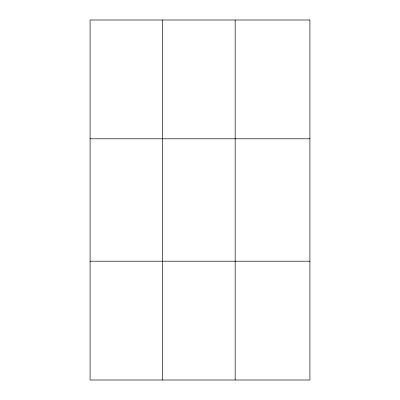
<?xml version="1.0" encoding="UTF-8"?>
<svg xmlns="http://www.w3.org/2000/svg" width="400" height="400" viewBox="0 0 400 400"><rect width="100%" height="100%" fill="white"/><g stroke="black" fill="none" stroke-linecap="round" stroke-linejoin="round"><path stroke-width="0.6" d="M162.63 380L162.63 20M235.17 380L235.17 20M90.09 138.8L309.91 138.8M90.09 261.2L309.91 261.2M309.91 20L309.91 380L90.09 380L90.09 20L309.91 20"/></g></svg>
